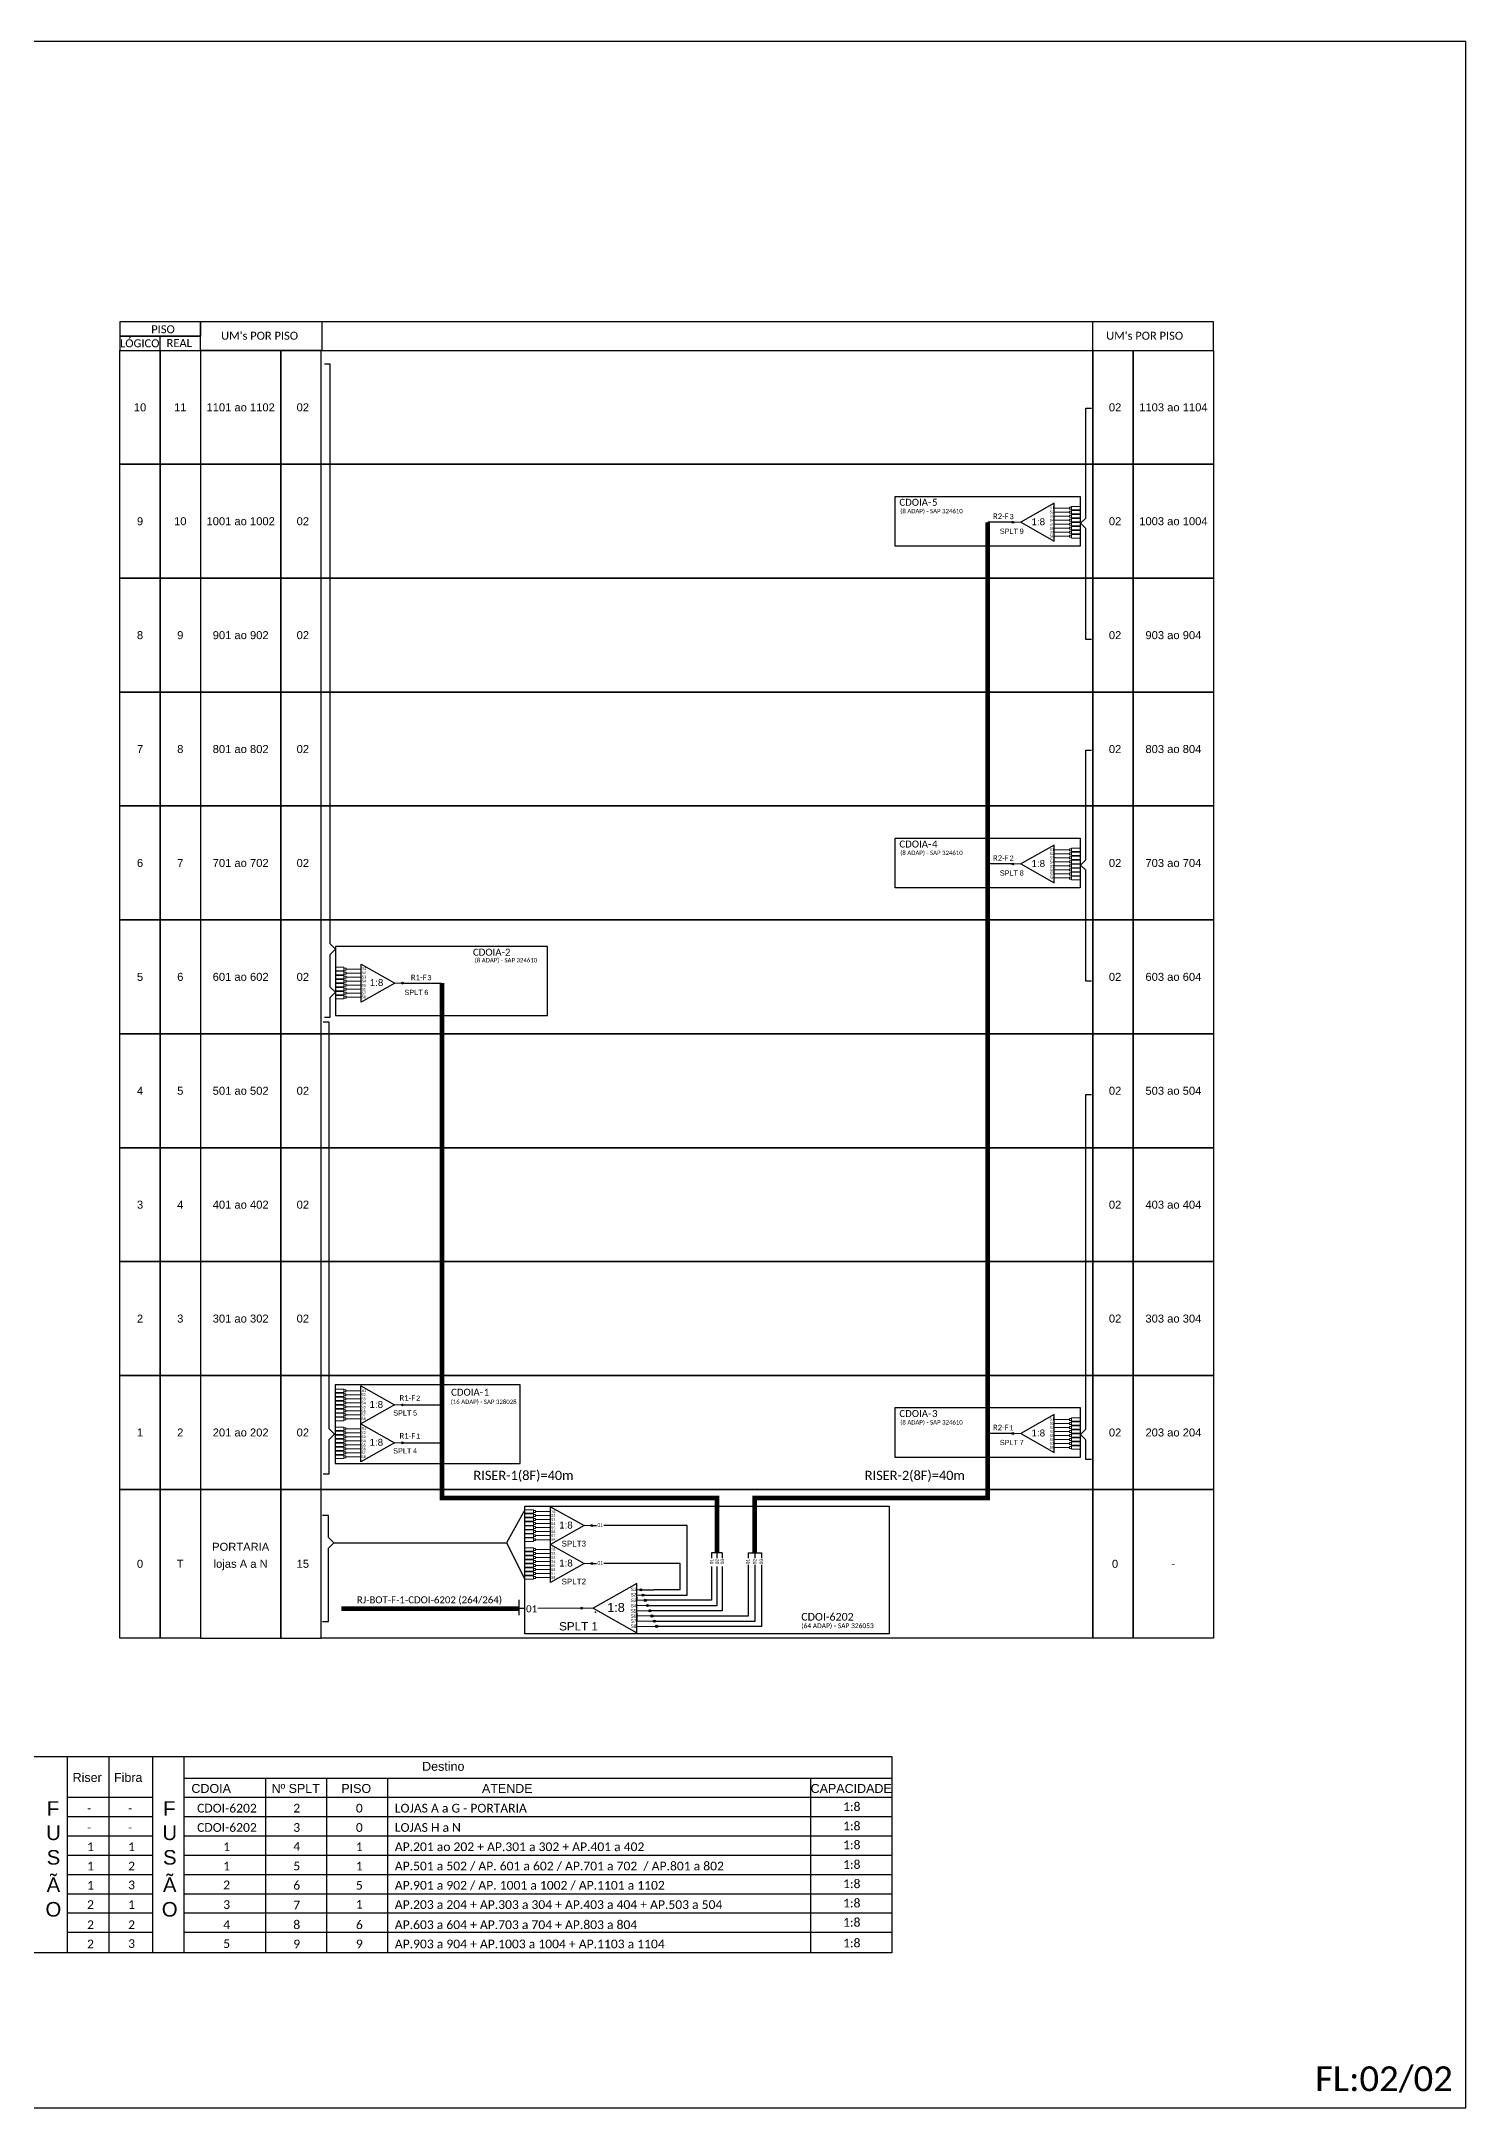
# Model space of a CAD drawing. Extents: x -89 to 1725, y 705 to 1299.
# Drawn here: x 1316 to 1725, y 705 to 1299 of the extents above; entities that cross this region are included whole.
import ezdxf
from ezdxf.enums import TextEntityAlignment as Align

# ---------------------------------------------------------------- set-up
doc = ezdxf.new("R2010")
doc.units = 0
doc.styles.add('ARIAL', font='arial.ttf')
doc.styles.add('WMF-Calibri0', font='calibri.ttf')

# ---------------------------------------------------------------- blocks, each defined once
blk = doc.blocks.new('SPLT_1-8_SC-APC')
at = {"color": 1}
blk.add_lwpolyline([(-7.37, -2.1), (-17.04, -7.55), (-7.37, -13), (-7.37, -2.1)], dxfattribs=at)
at = {"color": 3, "lineweight": 0}
for points in [[(-2.99, -3.51), (-7.37, -3.51)], [(-7.37, -4.66), (-2.99, -4.66)], [(-7.37, -5.82), (-2.99, -5.82)], [(-2.41, -3.02), (-2.41, -4)], [(-2.41, -3.02), (0, -3.02)], [(-2.41, -4), (0, -4)], [(-2.41, -4.17), (-2.41, -5.16)], [(-2.41, -4.17), (0, -4.17)], [(-2.41, -5.16), (0, -5.16)], [(-2.41, -5.32), (-2.41, -6.31)], [(-2.41, -5.32), (0, -5.32)], [(-7.37, -6.97), (-2.99, -6.97)], [(-7.37, -8.12), (-2.99, -8.12)], [(-7.37, -9.28), (-2.99, -9.28)], [(-7.37, -10.43), (-2.99, -10.43)], [(-7.37, -11.58), (-2.99, -11.58)], [(-2.41, -6.31), (0, -6.31)], [(-2.41, -6.48), (-2.41, -7.46)], [(-2.41, -6.48), (0, -6.48)], [(-2.41, -7.46), (0, -7.46)], [(-2.41, -7.63), (-2.41, -8.62)], [(-2.41, -7.63), (0, -7.63)], [(-2.41, -8.62), (0, -8.62)], [(-2.41, -8.78), (-2.41, -9.77)], [(-2.41, -8.78), (0, -8.78)], [(-2.41, -9.77), (0, -9.77)], [(-2.41, -9.94), (-2.41, -10.92)], [(-2.41, -9.94), (0, -9.94)], [(-2.41, -10.92), (0, -10.92)], [(-2.41, -11.09), (-2.41, -12.08)], [(-2.41, -11.09), (0, -11.09)], [(-2.41, -12.08), (0, -12.08)]]:
    blk.add_lwpolyline(points, dxfattribs=at)
for points in [[(-2.99, -3.22), (-2.41, -3.22), (-2.41, -3.8), (-2.99, -3.8)], [(-2.99, -4.38), (-2.41, -4.38), (-2.41, -4.95), (-2.99, -4.95)], [(-2.99, -5.53), (-2.41, -5.53), (-2.41, -6.1), (-2.99, -6.1)], [(-2.99, -6.68), (-2.41, -6.68), (-2.41, -7.26), (-2.99, -7.26)], [(-2.99, -7.84), (-2.41, -7.84), (-2.41, -8.41), (-2.99, -8.41)], [(-2.99, -8.99), (-2.41, -8.99), (-2.41, -9.56), (-2.99, -9.56)], [(-2.99, -10.14), (-2.41, -10.14), (-2.41, -10.72), (-2.99, -10.72)], [(-2.99, -11.3), (-2.41, -11.3), (-2.41, -11.87), (-2.99, -11.87)]]:
    blk.add_lwpolyline(points, close=True, dxfattribs=at)
at = {"color": 1, "lineweight": 0}
blk.add_lwpolyline([(-17.04, -7.55), (-19.26, -7.55)], dxfattribs=at)
at = {"color": 1, "style": 'ARIAL'}
for s, height, p in [('S1', 0.75, (-8.74, -3.78)), ('S2', 0.75, (-8.74, -4.97)), ('S3', 0.75, (-8.74, -6.18)), ('1:8', 2, (-13.91, -8.4)), ('S4', 0.75, (-8.74, -7.36)), ('S5', 0.75, (-8.74, -8.57)), ('S6', 0.75, (-8.74, -9.69)), ('S7', 0.75, (-8.74, -10.78)), ('S8', 0.75, (-8.74, -11.9))]:
    blk.add_text(s, height=height, dxfattribs=at).set_placement(p)
blk = doc.blocks.new('SPLT_1-8_DIV_DIR')
h = blk.add_hatch(color=3)
h.dxf.hatch_style = 1
edge = h.paths.add_edge_path()
edge.add_arc((12.77, 4.04), 0.242, 0, 360)
h = blk.add_hatch(color=3)
h.dxf.hatch_style = 1
edge = h.paths.add_edge_path()
edge.add_arc((13.27, 2.88), 0.242, 0, 360)
h = blk.add_hatch(color=3)
h.dxf.hatch_style = 1
edge = h.paths.add_edge_path()
edge.add_arc((13.77, 1.73), 0.242, 0, 360)
h = blk.add_hatch(color=3)
h.dxf.hatch_style = 1
edge = h.paths.add_edge_path()
edge.add_arc((14.27, 0.58), 0.242, 0, 360)
h = blk.add_hatch(color=3)
h.dxf.hatch_style = 1
edge = h.paths.add_edge_path()
edge.add_arc((14.77, -0.58), 0.242, 0, 360)
h = blk.add_hatch(color=3)
h.dxf.hatch_style = 1
edge = h.paths.add_edge_path()
edge.add_arc((15.27, -1.73), 0.242, 0, 360)
h = blk.add_hatch(color=3)
h.dxf.hatch_style = 1
edge = h.paths.add_edge_path()
edge.add_arc((15.77, -2.88), 0.242, 0, 360)
h = blk.add_hatch(color=3)
h.dxf.hatch_style = 1
edge = h.paths.add_edge_path()
edge.add_arc((16.27, -4.04), 0.242, 0, 360)
at = {"color": 1}
blk.add_lwpolyline([(11.89, 5.45), (2.22, 0), (11.89, -5.45), (11.89, 5.45)], dxfattribs=at)
at = {"color": 1, "lineweight": 0}
blk.add_lwpolyline([(2.22, 0), (0, 0)], dxfattribs=at)
at = {"color": 7, "lineweight": 0}
for points in [[(12.77, 4.04), (11.89, 4.04)], [(11.89, 2.88), (13.27, 2.88)], [(11.89, 1.73), (13.77, 1.73)], [(11.89, 0.58), (14.27, 0.58)], [(11.89, -0.58), (14.77, -0.58)], [(11.89, -1.73), (15.27, -1.73)], [(11.89, -2.88), (15.77, -2.88)], [(11.89, -4.04), (16.27, -4.04)]]:
    blk.add_lwpolyline(points, dxfattribs=at)
at = {"color": 3}
for centre in [(12.77, 4.04), (13.27, 2.88), (13.77, 1.73), (14.27, 0.58), (14.77, -0.58), (15.27, -1.73), (15.77, -2.88), (16.27, -4.04)]:
    blk.add_circle(centre, 0.242, dxfattribs=at)
at = {"color": 1, "style": 'ARIAL'}
for s, height, p in [('1:8', 2, (5.35, -0.85)), ('S1', 0.75, (10.52, 3.77)), ('S2', 0.75, (10.52, 2.58)), ('S3', 0.75, (10.52, 1.37)), ('S4', 0.75, (10.52, 0.19)), ('S5', 0.75, (10.52, -1.02)), ('S6', 0.75, (10.52, -2.14)), ('S7', 0.75, (10.52, -3.24)), ('S8', 0.75, (10.52, -4.36))]:
    blk.add_text(s, height=height, dxfattribs=at).set_placement(p)

msp = doc.modelspace()

# ---------------------------------------------------------------- hatches: boundary and pattern name
h = msp.add_hatch(color=3)
h.dxf.hatch_style = 1
edge = h.paths.add_edge_path()
edge.add_arc((1595.08, 1160.78), 0.256, 0, 360)
h = msp.add_hatch(color=3)
h.dxf.hatch_style = 1
edge = h.paths.add_edge_path()
edge.add_arc((1595.08, 1062.54), 0.256, 0, 360)
h = msp.add_hatch(color=3)
h.dxf.hatch_style = 1
edge = h.paths.add_edge_path()
edge.add_arc((1419.59, 1028.3), 0.256, 0, 360)
h = msp.add_hatch(color=3)
h.dxf.hatch_style = 1
edge = h.paths.add_edge_path()
edge.add_arc((1419.51, 907.04), 0.256, 0, 360)
h = msp.add_hatch(color=3)
h.dxf.hatch_style = 1
edge = h.paths.add_edge_path()
edge.add_arc((1595.08, 898.83), 0.256, 0, 360)
h = msp.add_hatch(color=3)
h.dxf.hatch_style = 1
edge = h.paths.add_edge_path()
edge.add_arc((1419.51, 896.14), 0.256, 0, 360)
h = msp.add_hatch(color=3)
h.dxf.hatch_style = 1
edge = h.paths.add_edge_path()
edge.add_arc((1474.03, 872.34), 0.256, 0, 360)
h = msp.add_hatch(color=3)
h.dxf.hatch_style = 1
edge = h.paths.add_edge_path()
edge.add_arc((1474.03, 861.44), 0.256, 0, 360)
h = msp.add_hatch(color=3)
h.dxf.hatch_style = 1
edge = h.paths.add_edge_path()
edge.add_arc((1471.06, 848.6), 0.41, 0, 360)

# ---------------------------------------------------------------- linework, layer by layer
at = {"color": 3}
msp.add_line((1488.06, 853.87), (1491.8, 853.87), dxfattribs=at)
for p, q in [((1288.35, 805.94), (1560.29, 805.94)), ((1323.29, 749.5), (1323.29, 805.94)), ((1335.09, 805.94), (1335.09, 749.5)), ((1347.68, 805.94), (1347.68, 749.5)), ((1356.73, 805.94), (1356.73, 749.5)), ((1560.29, 805.94), (1560.29, 749.5)), ((1356.73, 799.78), (1560.29, 799.78)), ((1380.16, 799.78), (1380.16, 749.5)), ((1397.72, 799.78), (1397.72, 749.5)), ((1415.24, 799.78), (1415.24, 749.5)), ((1536.84, 799.78), (1536.84, 749.5)), ((1323.29, 794.24), (1347.68, 794.24)), ((1356.73, 794.24), (1560.29, 794.24)), ((1323.29, 788.7), (1347.68, 788.7)), ((1356.73, 788.7), (1560.29, 788.7)), ((1323.29, 783.16), (1347.68, 783.16)), ((1356.73, 783.16), (1560.29, 783.16)), ((1323.29, 777.61), (1347.68, 777.61)), ((1356.73, 777.61), (1560.29, 777.61)), ((1323.29, 772.07), (1347.68, 772.07)), ((1323.29, 766.53), (1347.68, 766.53)), ((1356.73, 772.07), (1560.29, 772.07)), ((1356.73, 766.53), (1560.29, 766.53)), ((1323.29, 760.99), (1347.68, 760.99)), ((1356.73, 760.99), (1560.29, 760.99)), ((1323.29, 755.44), (1347.68, 755.44)), ((1356.73, 755.44), (1560.29, 755.44)), ((1560.29, 749.5), (1288.35, 749.5))]:
    msp.add_line(p, q)
for points in [[(886.68, 705.02), (1725.25, 705.02), (1725.25, 1299.02), (886.68, 1299.02), (886.68, 705.02)], [(1361.45, 1210.18), (1652.78, 1210.18), (1652.78, 1218.41), (1361.45, 1218.41), (1361.45, 1218.41), (1361.45, 1214.29)], [(1396.51, 1210.18), (1396.51, 1218.41)], [(1618.05, 1210.18), (1618.05, 1218.41)], [(1349.88, 1210.18), (1349.88, 1214.29)], [(1486.98, 851.8), (1486.98, 850.91)]]:
    msp.add_lwpolyline(points)
for points in [[(1338.31, 1214.29), (1361.45, 1214.29), (1361.45, 1218.41), (1338.31, 1218.41)], [(1338.31, 1210.18), (1361.45, 1210.18), (1361.45, 1214.29), (1338.31, 1214.29)], [(1338.31, 1210.18), (1349.88, 1210.18), (1349.88, 1177.44), (1338.31, 1177.44)], [(1349.88, 1210.18), (1361.45, 1210.18), (1361.45, 1177.44), (1349.88, 1177.44)], [(1349.88, 1210.18), (1361.45, 1210.18), (1361.45, 1177.44), (1349.88, 1177.44)], [(1384.6, 1210.18), (1361.45, 1210.18), (1361.45, 1177.44), (1384.6, 1177.44)], [(1396.17, 1210.18), (1384.6, 1210.18), (1384.6, 1177.44), (1396.17, 1177.44)], [(1396.17, 1210.18), (1618.06, 1210.18), (1618.06, 1177.44), (1396.17, 1177.44)], [(1618.06, 1210.18), (1629.64, 1210.18), (1629.64, 1177.44), (1618.06, 1177.44)], [(1629.64, 1210.18), (1652.78, 1210.18), (1652.78, 1177.44), (1629.64, 1177.44)], [(1338.31, 1177.44), (1349.88, 1177.44), (1349.88, 1144.69), (1338.31, 1144.69)], [(1349.88, 1177.44), (1361.45, 1177.44), (1361.45, 1144.69), (1349.88, 1144.69)], [(1349.88, 1177.44), (1361.45, 1177.44), (1361.45, 1144.69), (1349.88, 1144.69)], [(1384.6, 1177.44), (1361.45, 1177.44), (1361.45, 1144.69), (1384.6, 1144.69)], [(1396.17, 1177.44), (1384.6, 1177.44), (1384.6, 1144.69), (1396.17, 1144.69)], [(1396.17, 1177.44), (1618.06, 1177.44), (1618.06, 1144.69), (1396.17, 1144.69)], [(1618.06, 1177.44), (1629.64, 1177.44), (1629.64, 1144.69), (1618.06, 1144.69)], [(1629.64, 1177.44), (1652.78, 1177.44), (1652.78, 1144.69), (1629.64, 1144.69)], [(1338.31, 1144.69), (1349.88, 1144.69), (1349.88, 1111.95), (1338.31, 1111.95)], [(1349.88, 1144.69), (1361.45, 1144.69), (1361.45, 1111.95), (1349.88, 1111.95)], [(1349.88, 1144.69), (1361.45, 1144.69), (1361.45, 1111.95), (1349.88, 1111.95)], [(1384.6, 1144.69), (1361.45, 1144.69), (1361.45, 1111.95), (1384.6, 1111.95)], [(1396.17, 1144.69), (1384.6, 1144.69), (1384.6, 1111.95), (1396.17, 1111.95)], [(1396.17, 1144.69), (1618.06, 1144.69), (1618.06, 1111.95), (1396.17, 1111.95)], [(1618.06, 1144.69), (1629.64, 1144.69), (1629.64, 1111.95), (1618.06, 1111.95)], [(1629.64, 1144.69), (1652.78, 1144.69), (1652.78, 1111.95), (1629.64, 1111.95)], [(1338.31, 1111.95), (1349.88, 1111.95), (1349.88, 1079.21), (1338.31, 1079.21)], [(1349.88, 1111.95), (1361.45, 1111.95), (1361.45, 1079.21), (1349.88, 1079.21)], [(1349.88, 1111.95), (1361.45, 1111.95), (1361.45, 1079.21), (1349.88, 1079.21)], [(1384.6, 1111.95), (1361.45, 1111.95), (1361.45, 1079.21), (1384.6, 1079.21)], [(1396.17, 1111.95), (1384.6, 1111.95), (1384.6, 1079.21), (1396.17, 1079.21)], [(1396.17, 1111.95), (1618.06, 1111.95), (1618.06, 1079.21), (1396.17, 1079.21)], [(1618.06, 1111.95), (1629.64, 1111.95), (1629.64, 1079.21), (1618.06, 1079.21)], [(1629.64, 1111.95), (1652.78, 1111.95), (1652.78, 1079.21), (1629.64, 1079.21)], [(1338.31, 1079.21), (1349.88, 1079.21), (1349.88, 1046.46), (1338.31, 1046.46)], [(1349.88, 1079.21), (1361.45, 1079.21), (1361.45, 1046.46), (1349.88, 1046.46)], [(1349.88, 1079.21), (1361.45, 1079.21), (1361.45, 1046.46), (1349.88, 1046.46)], [(1384.6, 1079.21), (1361.45, 1079.21), (1361.45, 1046.46), (1384.6, 1046.46)], [(1396.17, 1079.21), (1384.6, 1079.21), (1384.6, 1046.46), (1396.17, 1046.46)], [(1396.17, 1079.21), (1618.06, 1079.21), (1618.06, 1046.46), (1396.17, 1046.46)], [(1618.06, 1079.21), (1629.64, 1079.21), (1629.64, 1046.46), (1618.06, 1046.46)], [(1629.64, 1079.21), (1652.78, 1079.21), (1652.78, 1046.46), (1629.64, 1046.46)], [(1338.31, 1046.46), (1349.88, 1046.46), (1349.88, 1013.72), (1338.31, 1013.72)], [(1349.88, 1046.46), (1361.45, 1046.46), (1361.45, 1013.72), (1349.88, 1013.72)], [(1349.88, 1046.46), (1361.45, 1046.46), (1361.45, 1013.72), (1349.88, 1013.72)], [(1384.6, 1046.46), (1361.45, 1046.46), (1361.45, 1013.72), (1384.6, 1013.72)], [(1396.17, 1046.46), (1384.6, 1046.46), (1384.6, 1013.72), (1396.17, 1013.72)], [(1396.17, 1046.46), (1618.06, 1046.46), (1618.06, 1013.72), (1396.17, 1013.72)], [(1618.06, 1046.46), (1629.64, 1046.46), (1629.64, 1013.72), (1618.06, 1013.72)], [(1629.64, 1046.46), (1652.78, 1046.46), (1652.78, 1013.72), (1629.64, 1013.72)], [(1338.31, 1013.72), (1349.88, 1013.72), (1349.88, 980.97), (1338.31, 980.97)], [(1349.88, 1013.72), (1361.45, 1013.72), (1361.45, 980.97), (1349.88, 980.97)], [(1349.88, 1013.72), (1361.45, 1013.72), (1361.45, 980.97), (1349.88, 980.97)], [(1384.6, 1013.72), (1361.45, 1013.72), (1361.45, 980.97), (1384.6, 980.97)], [(1396.17, 1013.72), (1384.6, 1013.72), (1384.6, 980.97), (1396.17, 980.97)], [(1396.17, 1013.72), (1618.06, 1013.72), (1618.06, 980.97), (1396.17, 980.97)], [(1618.06, 1013.72), (1629.64, 1013.72), (1629.64, 980.97), (1618.06, 980.97)], [(1629.64, 1013.72), (1652.78, 1013.72), (1652.78, 980.97), (1629.64, 980.97)], [(1338.31, 980.97), (1349.88, 980.97), (1349.88, 948.23), (1338.31, 948.23)], [(1349.88, 980.97), (1361.45, 980.97), (1361.45, 948.23), (1349.88, 948.23)], [(1349.88, 980.97), (1361.45, 980.97), (1361.45, 948.23), (1349.88, 948.23)], [(1384.6, 980.97), (1361.45, 980.97), (1361.45, 948.23), (1384.6, 948.23)], [(1396.17, 980.97), (1384.6, 980.97), (1384.6, 948.23), (1396.17, 948.23)], [(1396.17, 980.97), (1618.06, 980.97), (1618.06, 948.23), (1396.17, 948.23)], [(1618.06, 980.97), (1629.64, 980.97), (1629.64, 948.23), (1618.06, 948.23)], [(1629.64, 980.97), (1652.78, 980.97), (1652.78, 948.23), (1629.64, 948.23)], [(1338.31, 948.23), (1349.88, 948.23), (1349.88, 915.49), (1338.31, 915.49)], [(1349.88, 948.23), (1361.45, 948.23), (1361.45, 915.49), (1349.88, 915.49)], [(1349.88, 948.23), (1361.45, 948.23), (1361.45, 915.49), (1349.88, 915.49)], [(1384.6, 948.23), (1361.45, 948.23), (1361.45, 915.49), (1384.6, 915.49)], [(1396.17, 948.23), (1384.6, 948.23), (1384.6, 915.49), (1396.17, 915.49)], [(1396.17, 948.23), (1618.06, 948.23), (1618.06, 915.49), (1396.17, 915.49)], [(1618.06, 948.23), (1629.64, 948.23), (1629.64, 915.49), (1618.06, 915.49)], [(1629.64, 948.23), (1652.78, 948.23), (1652.78, 915.49), (1629.64, 915.49)], [(1338.31, 915.49), (1349.88, 915.49), (1349.88, 882.74), (1338.31, 882.74)], [(1349.88, 915.49), (1361.45, 915.49), (1361.45, 882.74), (1349.88, 882.74)], [(1349.88, 915.49), (1361.45, 915.49), (1361.45, 882.74), (1349.88, 882.74)], [(1384.6, 915.49), (1361.45, 915.49), (1361.45, 882.74), (1384.6, 882.74)], [(1396.17, 915.49), (1384.6, 915.49), (1384.6, 882.74), (1396.17, 882.74)], [(1396.17, 915.49), (1618.06, 915.49), (1618.06, 882.74), (1396.17, 882.74)], [(1618.06, 915.49), (1629.64, 915.49), (1629.64, 882.74), (1618.06, 882.74)], [(1629.64, 915.49), (1652.78, 915.49), (1652.78, 882.74), (1629.64, 882.74)], [(1338.31, 882.74), (1349.88, 882.74), (1349.88, 840), (1338.31, 840)], [(1349.88, 882.74), (1361.45, 882.74), (1361.45, 840), (1349.88, 840)], [(1349.88, 882.74), (1361.45, 882.74), (1361.45, 840), (1349.88, 840)], [(1384.6, 882.74), (1361.45, 882.74), (1361.45, 840), (1384.6, 840)], [(1396.17, 882.74), (1384.6, 882.74), (1384.6, 840), (1396.17, 840)], [(1396.17, 882.74), (1618.06, 882.74), (1618.06, 840), (1396.17, 840)], [(1618.06, 882.74), (1629.64, 882.74), (1629.64, 840), (1618.06, 840)], [(1629.64, 882.74), (1652.78, 882.74), (1652.78, 840), (1629.64, 840)]]:
    msp.add_lwpolyline(points, close=True)
for points in [[(1397.11, 1018.49), (1398.76, 1018.49), (1398.76, 1018.49), (1398.76, 1018.49), (1398.76, 1024.15), (1400.33, 1025.66), (1398.76, 1027.17), (1398.76, 1030.9), (1398.76, 1030.9), (1398.76, 1036.56), (1400.33, 1038.07), (1398.76, 1039.58), (1398.76, 1206.26), (1397.11, 1206.26)], [(1617.71, 1127.03), (1616.06, 1127.03), (1616.05, 1158.97), (1614.49, 1160.47), (1616.05, 1161.98), (1616.05, 1193.55), (1617.71, 1193.55)], [(1617.71, 1028.89), (1616.06, 1028.89), (1616.05, 1060.74), (1614.49, 1062.24), (1616.05, 1063.75), (1616.05, 1095.21), (1617.71, 1095.21)], [(1396.79, 887.21), (1398.45, 887.21), (1398.45, 897.11), (1400.02, 898.62), (1398.45, 900.13), (1398.45, 1017.08), (1396.8, 1017.08)], [(1617.71, 891.35), (1616.06, 891.35), (1616.05, 897.02), (1614.49, 898.52), (1616.05, 900.03), (1616.05, 996.28), (1617.71, 996.28)], [(1396.59, 844.76), (1398.24, 844.76), (1398.24, 865.88), (1399.81, 867.39), (1398.24, 868.9), (1398.24, 875.26), (1396.59, 875.26)], [(1474.03, 872.34), (1475.35, 872.34)], [(1474.03, 861.44), (1475.35, 861.44)], [(1499.43, 853.87), (1499.43, 861.44), (1477.41, 861.44)], [(1499.43, 853.87), (1491.8, 853.87)], [(1454.84, 848.48), (1453.06, 848.48)], [(1471.47, 848.62), (1458.46, 848.48)]]:
    msp.add_lwpolyline(points, dxfattribs=at)
at = {"color": 1}
for points in [[(1561.24, 1168.22), (1614.37, 1168.22), (1614.37, 1153.91), (1561.24, 1153.91)], [(1561.24, 1069.99), (1614.37, 1069.99), (1614.37, 1055.68), (1561.24, 1055.68)], [(1461.29, 1038.83), (1400.33, 1038.83), (1400.33, 1019.01), (1461.29, 1019.01)], [(1453.37, 912.82), (1400.24, 912.82), (1400.24, 890.18), (1453.37, 890.18)], [(1561.24, 906.27), (1614.37, 906.27), (1614.37, 891.96), (1561.24, 891.96)], [(1454.77, 877.95), (1559.46, 877.95), (1559.46, 841.2), (1454.77, 841.2)]]:
    msp.add_lwpolyline(points, close=True, dxfattribs=at)
at = {"color": 6, "const_width": 1.36}
msp.add_lwpolyline([(1587.82, 1160.78), (1587.82, 880.26), (1520.83, 880.26), (1520.83, 864.56)], dxfattribs=at)
at = {"color": 6}
for points in [[(1595.08, 1160.78), (1587.82, 1160.78)], [(1595.08, 1062.54), (1587.82, 1062.54)], [(1595.08, 898.83), (1587.82, 898.83)], [(1518.91, 864.56), (1518.91, 862.96)], [(1520.83, 864.56), (1520.83, 862.97)], [(1522.75, 864.56), (1522.75, 862.97)], [(1518.91, 861.04), (1518.91, 846.36), (1491.32, 846.36)], [(1520.83, 861.04), (1520.83, 844.81), (1491.97, 844.81)], [(1522.75, 861.04), (1522.74, 843.31), (1492.62, 843.31)]]:
    msp.add_lwpolyline(points, dxfattribs=at)
at = {"color": 1}
for points in [[(1407.7, 1033.75), (1417.36, 1028.3), (1407.7, 1022.85), (1407.7, 1033.75)], [(1407.61, 912.48), (1417.28, 907.04), (1407.61, 901.59), (1407.61, 912.48)], [(1407.61, 901.59), (1417.28, 896.14), (1407.61, 890.69), (1407.61, 901.59)], [(1462.14, 877.79), (1471.81, 872.34), (1462.14, 866.89), (1462.14, 877.79)], [(1462.14, 866.89), (1471.81, 861.44), (1462.14, 855.99), (1462.14, 866.89)], [(1453.06, 846.61), (1453.06, 850.98)], [(1486.98, 847.15), (1486.98, 845.08)]]:
    msp.add_lwpolyline(points, dxfattribs=at)
at = {"color": 3, "lineweight": 0}
for points in [[(1402.74, 1032.83), (1400.33, 1032.83)], [(1402.74, 1031.84), (1400.33, 1031.84)], [(1402.74, 1031.68), (1400.33, 1031.68)], [(1402.74, 1030.69), (1400.33, 1030.69)], [(1402.74, 1030.52), (1400.33, 1030.52)], [(1402.74, 1029.54), (1400.33, 1029.54)], [(1402.74, 1029.37), (1400.33, 1029.37)], [(1402.74, 1028.38), (1400.33, 1028.38)], [(1402.74, 1028.22), (1400.33, 1028.22)], [(1402.74, 1032.83), (1402.74, 1031.84)], [(1402.74, 1031.68), (1402.74, 1030.69)], [(1402.74, 1030.52), (1402.74, 1029.54)], [(1402.74, 1029.37), (1402.74, 1028.38)], [(1402.74, 1028.22), (1402.74, 1027.23)], [(1403.32, 1032.34), (1407.7, 1032.34)], [(1407.7, 1031.18), (1403.32, 1031.18)], [(1407.7, 1030.03), (1403.32, 1030.03)], [(1407.7, 1028.88), (1403.32, 1028.88)], [(1407.7, 1027.72), (1403.32, 1027.72)], [(1402.74, 1027.23), (1400.33, 1027.23)], [(1402.74, 1027.06), (1400.33, 1027.06)], [(1402.74, 1026.08), (1400.33, 1026.08)], [(1402.74, 1025.91), (1400.33, 1025.91)], [(1402.74, 1024.92), (1400.33, 1024.92)], [(1402.74, 1024.76), (1400.33, 1024.76)], [(1402.74, 1023.77), (1400.33, 1023.77)], [(1402.74, 1027.06), (1402.74, 1026.08)], [(1402.74, 1025.91), (1402.74, 1024.92)], [(1402.74, 1024.76), (1402.74, 1023.77)], [(1407.7, 1026.57), (1403.32, 1026.57)], [(1407.7, 1025.42), (1403.32, 1025.42)], [(1407.7, 1024.26), (1403.32, 1024.26)], [(1402.66, 911.56), (1400.24, 911.56)], [(1402.66, 910.58), (1400.24, 910.58)], [(1402.66, 910.41), (1400.24, 910.41)], [(1402.66, 909.42), (1400.24, 909.42)], [(1402.66, 909.26), (1400.24, 909.26)], [(1402.66, 911.56), (1402.66, 910.58)], [(1402.66, 910.41), (1402.66, 909.42)], [(1402.66, 909.26), (1402.66, 908.27)], [(1403.24, 911.07), (1407.61, 911.07)], [(1407.61, 909.92), (1403.24, 909.92)], [(1402.66, 908.27), (1400.24, 908.27)], [(1402.66, 908.11), (1400.24, 908.11)], [(1402.66, 907.12), (1400.24, 907.12)], [(1402.66, 906.95), (1400.24, 906.95)], [(1402.66, 905.97), (1400.24, 905.97)], [(1402.66, 905.8), (1400.24, 905.8)], [(1402.66, 904.81), (1400.24, 904.81)], [(1402.66, 904.65), (1400.24, 904.65)], [(1402.66, 903.66), (1400.24, 903.66)], [(1402.66, 903.49), (1400.24, 903.49)], [(1402.66, 908.11), (1402.66, 907.12)], [(1402.66, 906.95), (1402.66, 905.97)], [(1402.66, 905.8), (1402.66, 904.81)], [(1402.66, 904.65), (1402.66, 903.66)], [(1402.66, 903.49), (1402.66, 902.51)], [(1407.61, 908.77), (1403.24, 908.77)], [(1407.61, 907.61), (1403.24, 907.61)], [(1407.61, 906.46), (1403.24, 906.46)], [(1407.61, 905.31), (1403.24, 905.31)], [(1407.61, 904.15), (1403.24, 904.15)], [(1407.61, 903), (1403.24, 903)], [(1402.66, 902.51), (1400.24, 902.51)], [(1402.66, 900.67), (1400.24, 900.67)], [(1402.66, 899.68), (1400.24, 899.68)], [(1402.66, 899.51), (1400.24, 899.51)], [(1402.66, 898.53), (1400.24, 898.53)], [(1402.66, 898.36), (1400.24, 898.36)], [(1402.66, 897.38), (1400.24, 897.38)], [(1402.66, 897.21), (1400.24, 897.21)], [(1402.66, 900.67), (1402.66, 899.68)], [(1402.66, 899.51), (1402.66, 898.53)], [(1402.66, 898.36), (1402.66, 897.38)], [(1402.66, 897.21), (1402.66, 896.22)], [(1403.24, 900.17), (1407.61, 900.17)], [(1407.61, 899.02), (1403.24, 899.02)], [(1407.61, 897.87), (1403.24, 897.87)], [(1402.66, 896.22), (1400.24, 896.22)], [(1402.66, 896.06), (1400.24, 896.06)], [(1402.66, 895.07), (1400.24, 895.07)], [(1402.66, 894.9), (1400.24, 894.9)], [(1402.66, 893.92), (1400.24, 893.92)], [(1402.66, 893.75), (1400.24, 893.75)], [(1402.66, 892.76), (1400.24, 892.76)], [(1402.66, 892.6), (1400.24, 892.6)], [(1402.66, 891.61), (1400.24, 891.61)], [(1402.66, 896.06), (1402.66, 895.07)], [(1402.66, 894.9), (1402.66, 893.92)], [(1402.66, 893.75), (1402.66, 892.76)], [(1402.66, 892.6), (1402.66, 891.61)], [(1407.61, 896.72), (1403.24, 896.72)], [(1407.61, 895.56), (1403.24, 895.56)], [(1407.61, 894.41), (1403.24, 894.41)], [(1407.61, 893.26), (1403.24, 893.26)], [(1407.61, 892.1), (1403.24, 892.1)], [(1457.19, 876.87), (1454.77, 876.87)], [(1457.19, 875.88), (1454.77, 875.88)], [(1457.19, 875.72), (1454.77, 875.72)], [(1457.19, 874.73), (1454.77, 874.73)], [(1457.19, 874.56), (1454.77, 874.56)], [(1457.19, 873.58), (1454.77, 873.58)], [(1457.19, 873.41), (1454.77, 873.41)], [(1457.19, 876.87), (1457.19, 875.88)], [(1457.19, 875.72), (1457.19, 874.73)], [(1457.19, 874.56), (1457.19, 873.58)], [(1457.19, 873.41), (1457.19, 872.42)], [(1457.77, 876.38), (1462.14, 876.38)], [(1462.14, 875.22), (1457.77, 875.22)], [(1462.14, 874.07), (1457.77, 874.07)], [(1457.19, 872.42), (1454.77, 872.42)], [(1457.19, 872.26), (1454.77, 872.26)], [(1457.19, 871.27), (1454.77, 871.27)], [(1457.19, 871.1), (1454.77, 871.1)], [(1457.19, 870.12), (1454.77, 870.12)], [(1457.19, 869.95), (1454.77, 869.95)], [(1457.19, 868.96), (1454.77, 868.96)], [(1457.19, 868.8), (1454.77, 868.8)], [(1457.19, 867.81), (1454.77, 867.81)], [(1457.19, 872.26), (1457.19, 871.27)], [(1457.19, 871.1), (1457.19, 870.12)], [(1457.19, 869.95), (1457.19, 868.96)], [(1457.19, 868.8), (1457.19, 867.81)], [(1462.14, 872.92), (1457.77, 872.92)], [(1462.14, 871.76), (1457.77, 871.76)], [(1462.14, 870.61), (1457.77, 870.61)], [(1462.14, 869.46), (1457.77, 869.46)], [(1462.14, 868.3), (1457.77, 868.3)], [(1457.19, 865.97), (1454.77, 865.97)], [(1457.19, 864.99), (1454.77, 864.99)], [(1457.19, 864.82), (1454.77, 864.82)], [(1457.19, 863.83), (1454.77, 863.83)], [(1457.19, 863.67), (1454.77, 863.67)], [(1457.19, 862.68), (1454.77, 862.68)], [(1457.19, 862.51), (1454.77, 862.51)], [(1457.19, 861.53), (1454.77, 861.53)], [(1457.19, 861.36), (1454.77, 861.36)], [(1457.19, 865.97), (1457.19, 864.99)], [(1457.19, 864.82), (1457.19, 863.83)], [(1457.19, 863.67), (1457.19, 862.68)], [(1457.19, 862.51), (1457.19, 861.53)], [(1457.19, 861.36), (1457.19, 860.37)], [(1457.77, 865.48), (1462.14, 865.48)], [(1462.14, 864.33), (1457.77, 864.33)], [(1462.14, 863.17), (1457.77, 863.17)], [(1462.14, 862.02), (1457.77, 862.02)], [(1457.19, 860.37), (1454.77, 860.37)], [(1457.19, 860.21), (1454.77, 860.21)], [(1457.19, 859.22), (1454.77, 859.22)], [(1457.19, 859.05), (1454.77, 859.05)], [(1457.19, 858.07), (1454.77, 858.07)], [(1457.19, 857.9), (1454.77, 857.9)], [(1457.19, 856.91), (1454.77, 856.91)], [(1457.19, 860.21), (1457.19, 859.22)], [(1457.19, 859.05), (1457.19, 858.07)], [(1457.19, 857.9), (1457.19, 856.91)], [(1462.14, 860.87), (1457.77, 860.87)], [(1462.14, 859.71), (1457.77, 859.71)], [(1462.14, 858.56), (1457.77, 858.56)], [(1462.14, 857.41), (1457.77, 857.41)]]:
    msp.add_lwpolyline(points, dxfattribs=at)
for points in [[(1403.32, 1032.62), (1402.74, 1032.62), (1402.74, 1032.05), (1403.32, 1032.05)], [(1403.32, 1031.47), (1402.74, 1031.47), (1402.74, 1030.9), (1403.32, 1030.9)], [(1403.32, 1030.32), (1402.74, 1030.32), (1402.74, 1029.74), (1403.32, 1029.74)], [(1403.32, 1029.16), (1402.74, 1029.16), (1402.74, 1028.59), (1403.32, 1028.59)], [(1403.32, 1028.01), (1402.74, 1028.01), (1402.74, 1027.44), (1403.32, 1027.44)], [(1403.32, 1026.86), (1402.74, 1026.86), (1402.74, 1026.28), (1403.32, 1026.28)], [(1403.32, 1025.7), (1402.74, 1025.7), (1402.74, 1025.13), (1403.32, 1025.13)], [(1403.32, 1024.55), (1402.74, 1024.55), (1402.74, 1023.98), (1403.32, 1023.98)], [(1403.24, 911.36), (1402.66, 911.36), (1402.66, 910.78), (1403.24, 910.78)], [(1403.24, 910.2), (1402.66, 910.2), (1402.66, 909.63), (1403.24, 909.63)], [(1403.24, 909.05), (1402.66, 909.05), (1402.66, 908.48), (1403.24, 908.48)], [(1403.24, 907.9), (1402.66, 907.9), (1402.66, 907.33), (1403.24, 907.33)], [(1403.24, 906.75), (1402.66, 906.75), (1402.66, 906.17), (1403.24, 906.17)], [(1403.24, 905.59), (1402.66, 905.59), (1402.66, 905.02), (1403.24, 905.02)], [(1403.24, 904.44), (1402.66, 904.44), (1402.66, 903.87), (1403.24, 903.87)], [(1403.24, 903.29), (1402.66, 903.29), (1402.66, 902.71), (1403.24, 902.71)], [(1403.24, 900.46), (1402.66, 900.46), (1402.66, 899.89), (1403.24, 899.89)], [(1403.24, 899.31), (1402.66, 899.31), (1402.66, 898.74), (1403.24, 898.74)], [(1403.24, 898.15), (1402.66, 898.15), (1402.66, 897.58), (1403.24, 897.58)], [(1403.24, 897), (1402.66, 897), (1402.66, 896.43), (1403.24, 896.43)], [(1403.24, 895.85), (1402.66, 895.85), (1402.66, 895.28), (1403.24, 895.28)], [(1403.24, 894.7), (1402.66, 894.7), (1402.66, 894.12), (1403.24, 894.12)], [(1403.24, 893.54), (1402.66, 893.54), (1402.66, 892.97), (1403.24, 892.97)], [(1403.24, 892.39), (1402.66, 892.39), (1402.66, 891.82), (1403.24, 891.82)], [(1457.77, 876.66), (1457.19, 876.66), (1457.19, 876.09), (1457.77, 876.09)], [(1457.77, 875.51), (1457.19, 875.51), (1457.19, 874.94), (1457.77, 874.94)], [(1457.77, 874.36), (1457.19, 874.36), (1457.19, 873.78), (1457.77, 873.78)], [(1457.77, 873.2), (1457.19, 873.2), (1457.19, 872.63), (1457.77, 872.63)], [(1457.77, 872.05), (1457.19, 872.05), (1457.19, 871.48), (1457.77, 871.48)], [(1457.77, 870.9), (1457.19, 870.9), (1457.19, 870.32), (1457.77, 870.32)], [(1457.77, 869.74), (1457.19, 869.74), (1457.19, 869.17), (1457.77, 869.17)], [(1457.77, 868.59), (1457.19, 868.59), (1457.19, 868.02), (1457.77, 868.02)], [(1457.77, 865.76), (1457.19, 865.76), (1457.19, 865.19), (1457.77, 865.19)], [(1457.77, 864.61), (1457.19, 864.61), (1457.19, 864.04), (1457.77, 864.04)], [(1457.77, 863.46), (1457.19, 863.46), (1457.19, 862.89), (1457.77, 862.89)], [(1457.77, 862.31), (1457.19, 862.31), (1457.19, 861.73), (1457.77, 861.73)], [(1457.77, 861.15), (1457.19, 861.15), (1457.19, 860.58), (1457.77, 860.58)], [(1457.77, 860), (1457.19, 860), (1457.19, 859.43), (1457.77, 859.43)], [(1457.77, 858.85), (1457.19, 858.85), (1457.19, 858.27), (1457.77, 858.27)], [(1457.77, 857.69), (1457.19, 857.69), (1457.19, 857.12), (1457.77, 857.12)]]:
    msp.add_lwpolyline(points, close=True, dxfattribs=at)
at = {"color": 1, "lineweight": 0}
for points in [[(1417.36, 1028.3), (1419.59, 1028.3)], [(1417.28, 907.04), (1419.51, 907.04)], [(1417.28, 896.14), (1419.51, 896.14)], [(1471.81, 872.34), (1474.03, 872.34)], [(1471.81, 861.44), (1474.03, 861.44)]]:
    msp.add_lwpolyline(points, dxfattribs=at)
at = {"color": 5}
for points in [[(1419.59, 1028.3), (1430.89, 1028.3)], [(1419.51, 907.04), (1430.78, 907.04)], [(1419.51, 896.14), (1430.78, 896.14)], [(1508.44, 864.56), (1508.44, 863)], [(1509.97, 864.56), (1509.97, 863)], [(1511.5, 864.56), (1511.5, 863)], [(1508.44, 860.63), (1508.41, 850.87), (1489.36, 850.87)], [(1509.97, 860.63), (1509.97, 849.32), (1490.02, 849.32)], [(1511.5, 860.63), (1511.5, 847.83), (1490.67, 847.83)], [(1487.75, 853.91), (1487.75, 853.91)]]:
    msp.add_lwpolyline(points, dxfattribs=at)
at = {"color": 5, "const_width": 1.36}
msp.add_lwpolyline([(1430.89, 1028.3), (1430.89, 880.26), (1509.97, 880.26), (1509.97, 864.56)], dxfattribs=at)
at = {"color": 3, "ltscale": 0.5}
for points in [[(1454.77, 876.87), (1449.48, 867.39)], [(1399.81, 867.39), (1449.48, 867.39)], [(1449.48, 867.39), (1454.77, 856.91)], [(1488.71, 852.37), (1501.45, 852.37), (1501.45, 872.34), (1477.41, 872.34)]]:
    msp.add_lwpolyline(points, dxfattribs=at)
at = {"color": 5, "ltscale": 0.5}
msp.add_lwpolyline([(1511.5, 864.56), (1508.44, 864.56)], dxfattribs=at)
at = {"color": 6, "ltscale": 0.5}
msp.add_lwpolyline([(1518.91, 864.56), (1522.75, 864.56)], dxfattribs=at)
at = {"color": 1, "const_width": 1.36}
msp.add_lwpolyline([(1402, 848.48), (1453.06, 848.48)], dxfattribs=at)
at = {"color": 3}
for centre in [(1595.08, 1160.78), (1595.08, 1062.54), (1419.59, 1028.3), (1419.51, 907.04), (1595.08, 898.83), (1419.51, 896.14), (1474.03, 872.34), (1474.03, 861.44)]:
    msp.add_circle(centre, 0.256, dxfattribs=at)
msp.add_point((1475.03, 847.43))

# ---------------------------------------------------------------- block references
for p in [(1614.34, 1168.32), (1614.34, 1070.09), (1614.34, 906.37)]:
    msp.add_blockref('SPLT_1-8_SC-APC', p, dxfattribs=at)
at = {"xscale": 1.3, "yscale": 1.3, "zscale": 1.3}
msp.add_blockref('SPLT_1-8_DIV_DIR', (1471.47, 848.62), dxfattribs=at)

# ---------------------------------------------------------------- texts
at = {"style": 'WMF-Calibri0'}
for s, height, p in [('  LÓGICO', 2.3, (1336.73, 1211.07)), ('     PISO', 2.3, (1343.27, 1215.1)), ('    REAL', 2.3, (1348.49, 1211.13)), ("UM's POR PISO", 2.3, (1367.41, 1213.24)), ("UM's POR PISO", 2.3, (1621.88, 1213.24)), ('01', 2, (1455.1, 847.44)), ('-', 2.5, (1328.87, 789.87)), ('-', 2.5, (1340.68, 789.87)), ('CDOI-6202', 2.504, (1360.51, 789.87)), ('2', 2.5, (1388.16, 789.87)), ('0', 2.5, (1406.16, 789.87)), ('LOJAS A a G - PORTARIA', 2.5038, (1417.35, 789.87)), ('-', 2.5, (1328.87, 784.32)), ('-', 2.5, (1340.68, 784.32)), ('CDOI-6202', 2.504, (1360.51, 784.32)), ('3', 2.5, (1388.16, 784.32)), ('0', 2.5, (1406.16, 784.32)), ('LOJAS H a N', 2.5038, (1417.35, 784.32)), ('1', 2.5, (1328.87, 778.78)), ('1', 2.5, (1340.68, 778.78)), ('1', 2.5, (1368.01, 778.78)), ('4', 2.5, (1388.16, 778.89)), ('1', 2.5, (1406.16, 778.78)), ('AP.201 ao 202 + AP.301 a 302 + AP.401 a 402 ', 2.5038, (1417.35, 778.78)), ('1', 2.5, (1328.87, 773.24)), ('2', 2.5, (1340.68, 773.24)), ('1', 2.5, (1368.01, 773.24)), ('5', 2.5, (1388.16, 773.24)), ('1', 2.5, (1406.16, 773.24)), ('AP.501 a 502 / AP. 601 a 602 / AP.701 a 702  / AP.801 a 802 ', 2.5038, (1417.35, 773.24)), ('1', 2.5, (1328.87, 767.7)), ('3', 2.5, (1340.68, 767.81)), ('2', 2.5, (1368.01, 767.81)), ('6', 2.5, (1388.16, 767.7)), ('5', 2.5, (1406.16, 767.7)), ('AP.901 a 902 / AP. 1001 a 1002 / AP.1101 a 1102', 2.5038, (1417.35, 767.7)), ('2', 2.5, (1328.87, 762.15)), ('1', 2.5, (1340.68, 762.15)), ('3', 2.5, (1368.01, 762.15)), ('7', 2.5, (1388.16, 762.02)), ('1', 2.5, (1406.16, 762.26)), ('AP.203 a 204 + AP.303 a 304 + AP.403 a 404 + AP.503 a 504', 2.5038, (1417.35, 762.15)), ('2', 2.5, (1328.87, 756.37)), ('2', 2.5, (1340.68, 756.37)), ('4', 2.5, (1368.01, 756.37)), ('8', 2.5, (1388.16, 756.37)), ('6', 2.5, (1406.16, 756.37)), ('AP.603 a 604 + AP.703 a 704 + AP.803 a 804', 2.5038, (1417.35, 756.37)), ('2', 2.5, (1328.87, 750.83)), ('3', 2.5, (1340.68, 750.94)), ('5', 2.5, (1368.01, 750.94)), ('9', 2.5, (1388.16, 750.83)), ('9', 2.5, (1406.16, 750.83)), ('AP.903 a 904 + AP.1003 a 1004 + AP.1103 a 1104', 2.5038, (1417.35, 750.83))]:
    msp.add_text(s, height=height, dxfattribs=at).set_placement(p)
at = {"style": 'ARIAL'}
for s, height, p in [('10', 2.3, (1344.1, 1193.81)), ('11', 2.3, (1355.67, 1193.81)), ('1101 ao 1102', 2.3, (1373.03, 1193.81)), ('02', 2.3, (1390.91, 1193.81)), ('02', 2.3, (1624.44, 1193.81)), ('1103 ao 1104', 2.3, (1641.21, 1193.81)), ('9', 2.3, (1344.1, 1161.07)), ('10', 2.3, (1355.67, 1161.07)), ('1001 ao 1002', 2.3, (1373.03, 1161.07)), ('02', 2.3, (1390.91, 1161.07)), ('02', 2.3, (1624.44, 1161.07)), ('1003 ao 1004', 2.3, (1641.21, 1161.07)), ('8', 2.3, (1344.1, 1128.32)), ('9', 2.3, (1355.67, 1128.32)), ('901 ao 902', 2.3, (1373.03, 1128.32)), ('02', 2.3, (1390.91, 1128.32)), ('02', 2.3, (1624.44, 1128.32)), ('903 ao 904', 2.3, (1641.21, 1128.32)), ('7', 2.3, (1344.1, 1095.58)), ('8', 2.3, (1355.67, 1095.58)), ('801 ao 802', 2.3, (1373.03, 1095.58)), ('02', 2.3, (1390.91, 1095.58)), ('02', 2.3, (1624.44, 1095.58)), ('803 ao 804', 2.3, (1641.21, 1095.58)), ('6', 2.3, (1344.1, 1062.83)), ('7', 2.3, (1355.67, 1062.83)), ('701 ao 702', 2.3, (1373.03, 1062.83)), ('02', 2.3, (1390.91, 1062.83)), ('02', 2.3, (1624.44, 1062.83)), ('703 ao 704', 2.3, (1641.21, 1062.83)), ('5', 2.3, (1344.1, 1030.09)), ('6', 2.3, (1355.67, 1030.09)), ('601 ao 602', 2.3, (1373.03, 1030.09)), ('02', 2.3, (1390.91, 1030.09)), ('02', 2.3, (1624.44, 1030.09)), ('603 ao 604', 2.3, (1641.21, 1030.09)), ('4', 2.3, (1344.1, 997.35)), ('5', 2.3, (1355.67, 997.35)), ('501 ao 502', 2.3, (1373.03, 997.35)), ('02', 2.3, (1390.91, 997.35)), ('02', 2.3, (1624.44, 997.35)), ('503 ao 504', 2.3, (1641.21, 997.35)), ('3', 2.3, (1344.1, 964.6)), ('4', 2.3, (1355.67, 964.6)), ('401 ao 402', 2.3, (1373.03, 964.6)), ('02', 2.3, (1390.91, 964.6)), ('02', 2.3, (1624.44, 964.6)), ('403 ao 404', 2.3, (1641.21, 964.6)), ('2', 2.3, (1344.1, 931.86)), ('3', 2.3, (1355.67, 931.86)), ('301 ao 302', 2.3, (1373.03, 931.86)), ('02', 2.3, (1390.91, 931.86)), ('02', 2.3, (1624.44, 931.86)), ('303 ao 304', 2.3, (1641.21, 931.86)), ('1', 2.3, (1344.1, 899.12)), ('2', 2.3, (1355.67, 899.12)), ('201 ao 202', 2.3, (1373.03, 899.12)), ('02', 2.3, (1390.91, 899.12)), ('02', 2.3, (1624.44, 899.12)), ('203 ao 204', 2.3, (1641.21, 899.12)), ('PORTARIA', 2.3, (1373.03, 866.26)), ('01', 1.1, (1476.44, 872.48)), ('0', 2.3, (1344.1, 861.37)), ('T', 2.3, (1355.67, 861.37)), ('lojas A a N', 2.3, (1373.03, 861.37)), ('15', 2.3, (1390.91, 861.37)), ('01', 1.1, (1476.44, 861.59)), ('0', 2.3, (1624.44, 861.37)), ('-', 2.3, (1641.21, 861.37)), ('Destino', 2.57, (1431.29, 803.15)), ('Riser', 2.57, (1328.9, 799.95)), ('Fibra', 2.57, (1340.7, 799.95)), ('CDOIA', 2.57, (1364.56, 796.79)), ('Nº SPLT', 2.57, (1388.86, 796.79)), ('PISO', 2.57, (1406.26, 796.79)), ('ATENDE', 2.57, (1449.69, 796.79)), ('CAPACIDADE', 2.57, (1548.57, 796.79))]:
    msp.add_text(s, height=height, dxfattribs=at).set_placement(p, align=Align.MIDDLE_CENTER)
at = {"color": 1}
for s, height, style, p in [('CDOIA-', 2, 'WMF-Calibri0', (1562.42, 1165.51)), ('5', 2, 'WMF-Calibri0', (1571.8, 1165.51)), ('CDOIA-', 2, 'WMF-Calibri0', (1562.42, 1067.27)), ('4', 2, 'WMF-Calibri0', (1571.8, 1067.27)), ('CDOIA-2', 2, 'WMF-Calibri0', (1439.82, 1036.18)), ('S3', 0.75, 'ARIAL', (1407.79, 1029.67)), ('S5', 0.75, 'ARIAL', (1407.78, 1027.28)), ('S2', 0.75, 'ARIAL', (1407.79, 1030.88)), ('S4', 0.75, 'ARIAL', (1407.79, 1028.49)), ('S1', 0.75, 'ARIAL', (1407.93, 1032.07)), ('1:8', 2, 'ARIAL', (1410.17, 1027.45)), ('S6', 0.75, 'ARIAL', (1407.79, 1026.16)), ('S7', 0.75, 'ARIAL', (1407.79, 1025.06)), ('S8', 0.75, 'ARIAL', (1407.78, 1023.94)), ('S3', 0.75, 'ARIAL', (1407.7, 908.4)), ('S2', 0.75, 'ARIAL', (1407.71, 909.62)), ('S1', 0.75, 'ARIAL', (1407.85, 910.8)), ('CDOIA-', 2, 'WMF-Calibri0', (1433.53, 909.69)), ('1', 2, 'WMF-Calibri0', (1442.92, 909.69)), ('S5', 0.75, 'ARIAL', (1407.7, 906.01)), ('S4', 0.75, 'ARIAL', (1407.71, 907.23)), ('S6', 0.75, 'ARIAL', (1407.7, 904.89)), ('S7', 0.75, 'ARIAL', (1407.7, 903.8)), ('S8', 0.75, 'ARIAL', (1407.7, 902.68)), ('1:8', 2, 'ARIAL', (1410.09, 906.18)), ('CDOIA-', 2, 'WMF-Calibri0', (1562.42, 903.56)), ('3', 2, 'WMF-Calibri0', (1571.8, 903.56)), ('S3', 0.75, 'ARIAL', (1407.7, 897.51)), ('S4', 0.75, 'ARIAL', (1407.71, 896.33)), ('S2', 0.75, 'ARIAL', (1407.71, 898.72)), ('S1', 0.75, 'ARIAL', (1407.85, 899.9)), ('1:8', 2, 'ARIAL', (1410.09, 895.29)), ('S5', 0.75, 'ARIAL', (1407.7, 895.12)), ('S6', 0.75, 'ARIAL', (1407.7, 894)), ('S7', 0.75, 'ARIAL', (1407.7, 892.9)), ('S8', 0.75, 'ARIAL', (1407.7, 891.78)), ('S3', 0.75, 'ARIAL', (1462.23, 873.71)), ('S4', 0.75, 'ARIAL', (1462.23, 872.53)), ('S2', 0.75, 'ARIAL', (1462.24, 874.92)), ('S1', 0.75, 'ARIAL', (1462.38, 876.11)), ('1:8', 2, 'ARIAL', (1464.62, 871.49)), ('S5', 0.75, 'ARIAL', (1462.23, 871.32)), ('S6', 0.75, 'ARIAL', (1462.23, 870.2)), ('S7', 0.75, 'ARIAL', (1462.23, 869.1)), ('S8', 0.75, 'ARIAL', (1462.23, 867.98)), ('S3', 0.75, 'ARIAL', (1462.23, 862.81)), ('S4', 0.75, 'ARIAL', (1462.23, 861.63)), ('S2', 0.75, 'ARIAL', (1462.24, 864.02)), ('S1', 0.75, 'ARIAL', (1462.38, 865.21)), ('1:8', 2, 'ARIAL', (1464.62, 860.59)), ('S5', 0.75, 'ARIAL', (1462.23, 860.42)), ('S6', 0.75, 'ARIAL', (1462.23, 859.3)), ('S7', 0.75, 'ARIAL', (1462.23, 858.2)), ('S8', 0.75, 'ARIAL', (1462.23, 857.09)), ('      RJ-BOT-F-1-CDOI-6202 (264/264)', 2, 'WMF-Calibri0', (1402.19, 850.01)), ('CDOI-6202', 2.2, 'WMF-Calibri0', (1534.22, 845.04))]:
    msp.add_text(s, height=height, dxfattribs=dict(at, style=style)).set_placement(p)
at = {"color": 1, "style": 'WMF-Calibri0'}
for s, height, p in [('(8 ADAP) - SAP 324610', 1.25, (1571.66, 1163.36)), ('(8 ADAP) - SAP 324610', 1.25, (1571.66, 1065.12)), ('(8 ADAP) - SAP 324610', 1.25, (1449.3, 1034.26)), ('(16 ADAP) - SAP 328028', 1.25, (1442.9, 907.31)), ('(8 ADAP) - SAP 324610', 1.25, (1571.66, 901.41)), ('(64 ADAP) - SAP 326053', 1.375, (1544.64, 842.87))]:
    msp.add_text(s, height=height, dxfattribs=at).set_placement(p, align=Align.CENTER)
at = {"color": 6, "style": 'WMF-Calibri0'}
for s, height, p in [('R2-F', 1.6, (1589.34, 1161.7)), ('R2-F', 1.6, (1589.34, 1063.47)), ('R2-F', 1.6, (1589.34, 899.75)), ('RISER-2(8F)=40m', 2.6457, (1552.47, 885.46))]:
    msp.add_text(s, height=height, dxfattribs=at).set_placement(p)
at = {"color": 7, "style": 'ARIAL'}
for s, p in [('SPLT', (1593.92, 1157.44)), ('9', (1597.59, 1157.44)), ('SPLT', (1593.92, 1059.2)), ('8', (1597.59, 1059.2)), ('SPLT', (1422.75, 1024.87)), ('6', (1426.42, 1024.87)), ('SPLT', (1419.5, 903.98)), ('5', (1423.17, 903.98)), ('SPLT', (1593.92, 895.49)), ('7', (1597.59, 895.49)), ('SPLT', (1419.5, 893.09)), ('4', (1423.17, 893.09))]:
    msp.add_text(s, height=1.5, dxfattribs=at).set_placement(p, align=Align.CENTER)
at = {"color": 6, "style": 'ARIAL'}
for s, p in [('3', (1594.71, 1161.66)), ('2', (1594.71, 1063.43)), ('1', (1594.71, 899.71))]:
    msp.add_text(s, height=1.5, dxfattribs=at).set_placement(p, align=Align.CENTER)
at = {"color": 5, "style": 'WMF-Calibri0'}
for s, height, p in [('R1-F', 1.6, (1421.96, 1029.14)), ('R1-F', 1.6, (1418.7, 908.25)), ('R1-F', 1.6, (1418.7, 897.35)), ('RISER-1(8F)=40m', 2.6457, (1439.96, 885.46))]:
    msp.add_text(s, height=height, dxfattribs=at).set_placement(p)
at = {"color": 5, "style": 'ARIAL'}
for s, p in [('3', (1427.32, 1029.1)), ('2', (1424.07, 908.21)), ('1', (1424.07, 897.32))]:
    msp.add_text(s, height=1.5, dxfattribs=at).set_placement(p, align=Align.CENTER)
at = {"style": 'ARIAL'}
for s, p in [('SPLT3', (1468.82, 866.34)), ('SPLT2', (1468.82, 855.44))]:
    msp.add_text(s, height=1.65, dxfattribs=at).set_placement(p, align=Align.CENTER)
for s, p in [('01', (1508.43, 862.01)), ('02', (1510.05, 862.01)), ('03', (1511.51, 862.01)), ('01', (1518.85, 862.01)), ('02', (1520.8, 862.01)), ('03', (1522.72, 862.01))]:
    msp.add_text(s, height=0.992, rotation=90, dxfattribs=at).set_placement(p, align=Align.MIDDLE_CENTER)
at = {"color": 7}
for s, height, style, p in [('SPLT 1', 2.4, 'ARIAL', (1464.58, 842.21)), ('FL:02/02', 7.131, 'WMF-Calibri0', (1681.96, 709.77))]:
    msp.add_text(s, height=height, dxfattribs=dict(at, style=style)).set_placement(p)
at = {"linetype": 'Continuous', "style": 'ARIAL'}
for s, p in [('F', (1317.3, 788.93)), ('F', (1350.74, 788.93)), ('U', (1317.09, 781.95)), ('U', (1350.52, 781.95)), ('S', (1317.26, 774.89)), ('S', (1350.7, 774.89)), ('Ã', (1317.24, 767)), ('Ã', (1350.68, 767)), ('O', (1316.91, 759.95)), ('O', (1350.35, 759.95))]:
    msp.add_text(s, height=4.19, dxfattribs=at).set_placement(p)
at = {"lineweight": 0, "style": 'WMF-Calibri0', "flags": 8}
for p in [(1546.23, 790.31), (1546.23, 784.76), (1546.23, 779.33), (1546.23, 773.68), (1546.23, 768.14), (1546.23, 762.59), (1546.23, 757.05), (1546.23, 751.11)]:
    msp.add_attdef('1:8', p, '1:8', height=2.504, dxfattribs=at)

doc.saveas('drawing.dxf')
